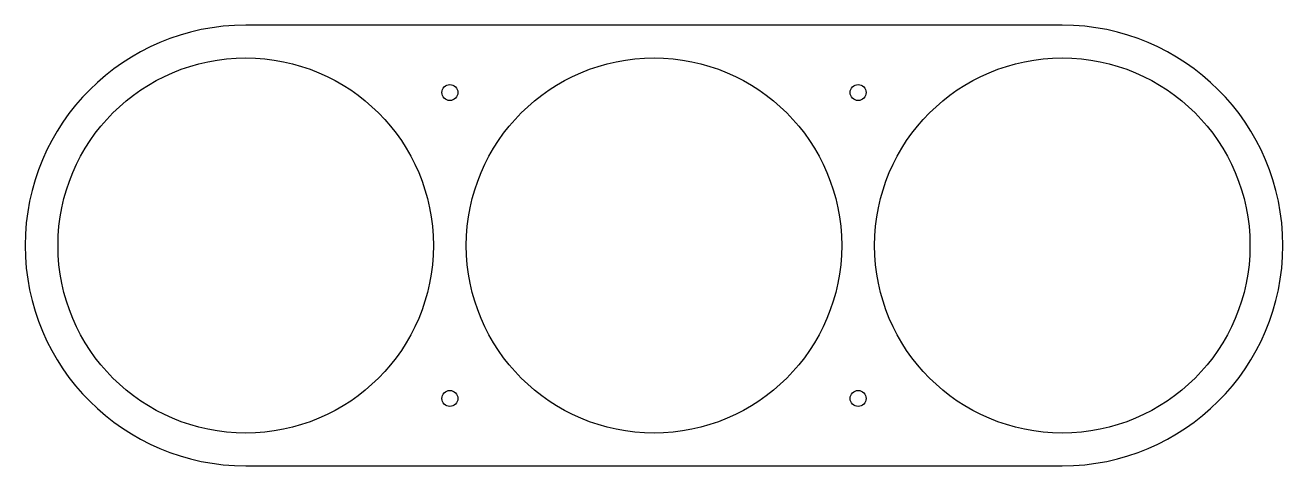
# Model space of a CAD drawing. Header units: inches. Extents: x -6.7 to 6.7, y 4.6 to 9.3.
import ezdxf

# ---------------------------------------------------------------- set-up
doc = ezdxf.new("R2010")
doc.units = ezdxf.units.IN
doc.header["$MEASUREMENT"] = 0

msp = doc.modelspace()

# ---------------------------------------------------------------- linework, layer by layer
msp.add_lwpolyline([(-4.35, 4.57), (4.35, 4.57, 1), (4.35, 9.27), (-4.35, 9.27, 1)], format="xyb", close=True)
for centre, radius in [((-4.35, 6.92), 2), ((0, 6.92), 2), ((4.35, 6.92), 2), ((-2.175, 8.55125), 0.085), ((2.175, 8.55125), 0.085), ((-2.175, 5.28875), 0.085), ((2.175, 5.28875), 0.085)]:
    msp.add_circle(centre, radius)

doc.saveas('drawing.dxf')
